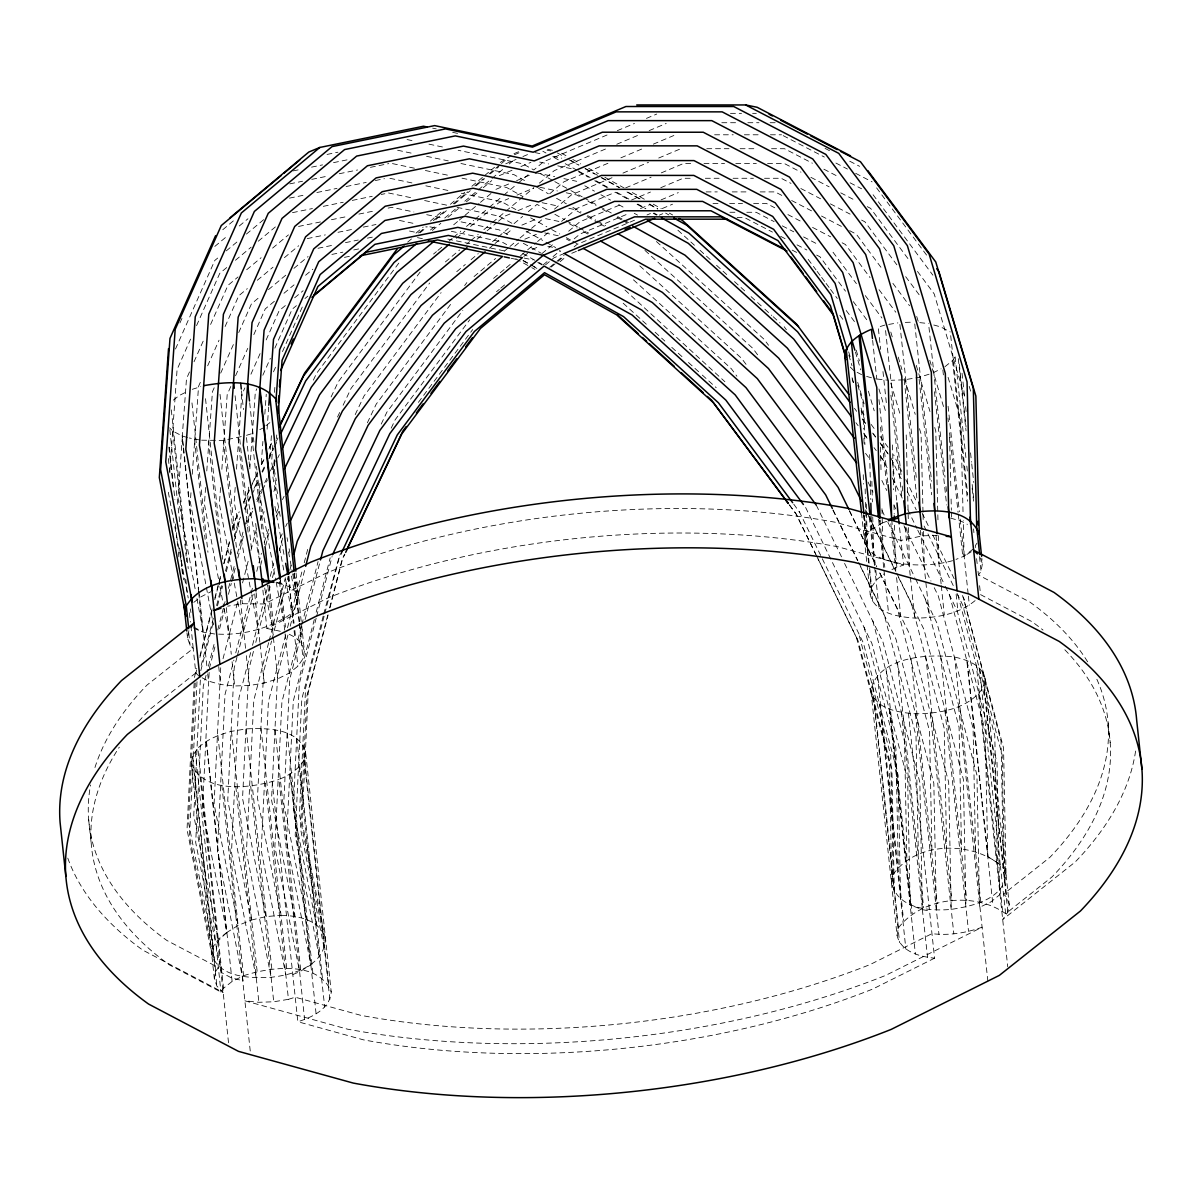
<?xml version="1.0" encoding="UTF-8"?>
<svg xmlns="http://www.w3.org/2000/svg" width="1202" height="1202" viewBox="0 0 1202 1202"><rect width="100%" height="100%" fill="white"/><g stroke="black" fill="none" stroke-linecap="round" stroke-linejoin="round"><path stroke-width="0.75" stroke-dasharray="5 3.75" d="M194.138 682.991L187.031 829.485L211.747 954.358C219.17 978.037 250.587 978.278 271.126 977.271C293.093 974.837 323.954 966.032 325.306 939.513C321.265 919.891 297.63 915.533 280.652 915.338L257.483 798.323L263.629 671.843L271.562 641.027M322.632 931.535L299.463 814.52L305.608 688.055L324.3 615.529M209.133 672.414L202.492 809.216L226.877 932.436L218.268 939.273L213.115 946.755L211.747 954.358M294.55 916.345L271.532 800.036L277.587 675.178L288.345 633.439M306.705 919.545L283.732 803.477L289.772 679.19L303.265 626.783M316.291 924.729L293.273 808.42L299.328 683.577L316.156 618.234M195.25 682.976L188.489 822.363L213.115 946.755M196.993 681.699L189.48 836.337L214.272 961.57M200.343 679.971L193.762 815.452L218.268 939.273L197.849 748.155C206.999 739.14 219.335 734.602 231.475 731.342L246.185 728.893C266.724 727.886 298.141 728.142 305.563 751.821L331.226 991.966C330.084 1008.824 312.084 1017.343 297.841 1021.715L272.178 781.585M220.702 667.741L214.091 804.093L238.101 925.435L243.585 975.723L232.121 981.448L223.512 988.284L220.928 992.026L169.587 965.011A512.022 256.011 -6.1 0 1 119.283 747.193M182.358 436.702L177.986 497.928L195.58 591.264M169.798 471.845L177.085 369.48L190.562 339.114M190.968 492.715L190.307 501.94L213.445 624.905M192.275 474.249L198.555 386.323L201.59 379.486M205.602 487.501L204.415 504.044L219.62 584.773M206.774 470.959L212.438 391.747L214.692 386.668M220.552 487.591L219.38 504.074L233.909 581.272M221.859 469.291L227.193 394.617L231.761 384.339M235.201 487.411L234.165 502.015L248.889 580.296M236.509 469.171L241.812 394.767L244.862 387.9M248.544 487.11L247.762 498.034L260.203 564.114M249.836 468.9L255.32 392.168L256.822 388.772M259.902 483.294L259.256 492.399L275.799 580.326M261.33 463.266L262.892 441.419M264.831 414.194L266.258 394.241M267.099 429.204L268.677 407.057M269.804 458.157L271.622 432.645M274.492 392.408L275.003 385.091M272.809 445.461L271.622 462.004L277.842 495.029M274.266 459.495L272.959 477.75L280.847 519.61M274.897 460.591L274.251 469.742L276.325 480.77M276.475 438.625L276.73 434.959M1006.074 875.071L1003.55 867.859L1001.041 741.258L963.163 597.078L1003.55 747.99L1006.074 875.071C1002.483 899.757 971.937 906.233 951.218 909.388C929.537 911.371 897.428 908.817 891.764 882.974L893.116 874.605L890.742 755.517L858.528 632.868M329.859 999.568L304.196 759.424L305.413 751.971L308.193 692.307L328.131 614.913M198.931 676.11L195.806 672.94L193.191 648.434L190.066 645.264L187.542 638.052L188.909 630.449M67.778 858.123A540.735 270.36 -6.1 0 0 142.798 950.121L223.136 992.401L216.886 986.076L214.362 978.864L191.313 763.225L192.681 755.622L197.849 748.155M214.362 978.864L215.729 971.261L192.681 755.622M202.116 677.778L208.487 681.128L220.672 684.494L234.675 685.981L249.535 685.486L264.245 683.037L277.797 678.799L289.261 673.075L297.871 666.239L303.039 658.756L304.406 651.153L301.417 623.252M975.092 600.624C958.475 614.432 935.787 618.068 914.767 618.098C898.33 616.821 874.936 613.606 870.248 594.674L871.615 587.072L869.346 565M908.396 713.087L934.585 958.159C920.041 956.747 900.764 951.819 897.068 935.487L870.879 690.414C877.911 657.013 926.817 653.678 954.313 656.998C966.663 659.733 982.395 664.826 985.129 679.01L1009.229 904.475L1007.862 912.078L1002.693 919.545L1075.189 862.014A540.735 270.36 -6.1 0 0 1135.845 749.192M897.068 935.487L898.435 927.884L872.246 682.811M1087.615 661.806A512.022 256.011 -6.1 0 0 1029.798 602.022L978.458 575.007L981.042 571.266L982.395 563.663L981.809 558.149M1007.862 912.078L983.762 686.612L985.129 679.01M952.615 560.688C933.999 565.676 914.331 566.232 895.4 562.626C883.725 559.471 868.325 555.444 864.929 542.072L866.311 535.566L865.44 500.077M218.614 634.145C240.926 635.107 263.629 629.923 283.041 618.79C301.251 610.631 300.124 590.558 293.964 574.511M194.408 677.432L196.737 668.417M199.983 655.781L212.078 608.888M214.857 598.07L220.898 574.616M223.692 563.783L229.732 540.344M232.993 527.708L234.856 520.496L238.852 512.022M195.701 673.676L196.632 670.07M199.893 657.434L211.988 610.496M214.782 599.663L220.822 576.194M224.083 563.543L229.672 541.877M232.918 529.241L235.246 520.211L239.258 511.736M201.2 665.367L213.355 618.219M216.615 605.523L221.754 585.569M225.495 571.055L231.58 547.481M234.375 536.603L238.116 522.089L240.505 517.04M200.794 670.686L213.31 622.08M217.487 605.883L222.595 586.08M226.307 571.686L231.4 551.883M234.18 541.08L239.288 521.277M206.068 675.299L203.273 686.177L195.686 842.437L221.438 972.493L231.009 977.677L243.165 980.877L217.427 850.821L224.999 694.561L233.879 660.138M208.412 666.239L214.948 640.876M217.742 629.998L223.347 608.257M223.812 606.439L225.225 601M228.485 588.319L234.555 564.76M237.365 553.882L243.435 530.322M209.313 668.658L214.918 646.901M219.59 628.766L224.729 608.828M228.47 594.314L231.28 583.436M231.746 581.618L235.487 567.119M237.816 558.044L243.42 536.287M223.031 658.726L237.906 600.985M242.549 582.94L248.138 561.289M250.917 550.471L256.958 527.017M235.742 652.881L250.692 594.9M251.158 593.082L252.555 587.643M256.762 571.341L261.435 553.221M264.23 542.342L268.963 528.234M236.959 657.209L234.18 667.996L227.749 800.412L251.428 920.041L238.101 925.435L226.877 932.436M237.425 655.406L253.171 594.254M260.594 565.481L262.442 558.284M265.687 545.693L268.932 533.102M250.662 652.566L238.973 697.911L231.475 852.534L256.251 977.782M252.525 645.309L267.956 585.449M270.285 576.389L274.026 561.875M253.457 651.394L248.814 669.394L242.549 798.444L265.927 916.6L280.652 915.338M255.771 642.394L270.149 586.591M272.463 577.591L274.792 568.591M279.435 550.576L282.68 537.985M268.662 642.634L253.787 700.36L246.41 852.413L271.126 977.271M269.128 640.831L285.385 577.696M272.028 639.209L287.909 577.561M289.787 570.304L291.65 563.062M285.64 634.957L268.422 701.758L261.21 850.445L285.821 974.822M287.503 627.729L302.378 569.958M304.241 562.731L307.967 548.292M290.223 626.182L305.188 568.095M301.371 626.392L281.899 701.998L274.867 846.764L299.373 970.585L278.954 779.467C288.961 775.305 299.058 769.355 304.196 759.424M301.837 624.589L318.079 561.589M305.128 619.556L320.032 561.74M314.308 619.481L293.288 701.082L286.467 841.64L310.852 964.86M316.186 612.224L330.204 557.818M316.622 616.416L332.068 556.526M323.203 616.07L301.807 699.053L295.196 835.405L319.206 956.747L324.705 1007.036M323.654 614.267L339.67 554.933M324.765 613.711L339.249 557.518M327.755 615.139L306.901 696.063L300.47 828.494L324.149 948.108M329.603 607.942L342.119 559.381L344.508 554.317M329.994 607.716L342.51 559.11L344.914 554.032M179.924 322.947L182.208 317.809M175.492 349.001L214.797 260.458L217.682 258.069M196.557 325.622L219.771 273.335L226.908 267.385M189.51 371.944L186.49 378.735L182.298 436.056L183.35 446.002M194.033 361.757L204.58 337.987M210.605 324.42L227.944 285.385L238.026 276.956M207.661 365.814L219.034 340.196M225.105 326.523L238.762 295.767L247.327 288.615M220.687 373.131L234.21 342.69M238.717 332.548L251.488 303.79L259.978 296.699M235.562 375.76L247.747 348.34M253.832 334.622L265.251 308.914L275.333 300.485M250.948 374.198L260.083 353.628M266.168 339.911L279.119 310.762L286.166 304.872M262.832 375.234L270.345 358.316M274.852 348.159L292.131 309.245L296.413 305.669M273.5 371.824L276.49 365.077M282.485 351.6L303.43 304.437M243.675 501.865L249.28 489.995M252.495 483.219L257.303 473.062M261.315 464.588L264.53 457.812M269.338 447.64L271.742 442.561M243.27 503.262L249.7 489.695M250.497 487.997L256.928 474.429M261.736 464.257L264.155 459.164M268.963 448.992L272.178 442.216M244.502 508.611L250.872 495.134M254.073 488.403L258.054 479.989M262.036 471.56L265.236 464.828M269.218 456.399L273.2 447.97M276.4 441.239L277.993 437.874M244.892 509.438L251.293 495.915M252.089 494.217L258.505 480.695M262.502 472.236L265.702 465.474M268.902 458.713L273.71 448.571M274.507 446.874L277.707 440.112M244.832 524.898L252.796 508.055M256.777 499.641L261.57 489.545M264.756 482.813L267.144 477.765M270.33 471.034L275.108 460.937M313.361 380.132L316.547 373.401L400.627 260.669M246.695 523.591L253.066 510.129M257.048 501.73L261.826 491.633M262.622 489.95L267.4 479.853M272.178 469.757L274.567 464.708M277.752 457.992L279.345 454.626M260.173 520.241L264.185 511.767M273.816 491.423L276.22 486.344M276.129 513.089L279.315 506.358M282.5 499.626L284.093 496.246M331.106 396.945L338.273 381.8L420.114 272.073M276.595 516.109L279.796 509.347M280.096 538.301L282.5 533.252M285.685 526.506L287.278 523.14M337.522 417.019L339.911 411.97M343.096 405.239L351.074 388.396L429.655 283.026M355.191 414.645L364.011 396.014L441.089 292.657M367.376 422.803L376.211 404.157L452.313 302.093M381.229 424.081L386.834 412.241L462.815 310.356M391.191 428.167L395.173 419.753L469.757 319.747M206.173 741.544L226.592 932.662L218.509 940.475L216.044 944.787L220.928 992.026M893.116 874.605C916.465 840.363 974.732 840.799 1003.55 867.859M215.729 971.261L218.313 967.52L166.958 940.505A512.022 256.011 -6.1 0 1 90.571 784.981M944.922 366.73L952.555 360.585L956.867 354.35M871.615 587.072L876.769 579.604L883.951 573.91M977.031 543.109L975.318 545.603L975.363 547.766M870.879 690.414C875.492 709.541 899.006 712.47 915.398 713.838C939.844 713.537 969.683 709.03 983.762 686.612M898.435 927.884C921.649 896.992 974.972 891.493 1005.668 913.7L1051.99 876.934A512.022 256.011 -6.1 0 0 1063.064 647.983M464.633 285.58L466.872 282.575M418.386 402.37L472.702 329.528M869.151 563.152L866.311 535.566L871.51 529.376L885.063 521.292M305.563 751.821L301.927 821.372L325.306 939.513M415.982 233.143L423.149 227.133M430.316 221.123L441.78 211.507M450.389 204.295L464.723 192.275M471.89 186.265L483.279 176.709M484.691 175.522L494.578 167.228M500.242 162.495L507.77 157.537M407.658 242.143L411.94 238.552M419.092 232.572L426.229 226.577M433.366 220.597L446.212 209.824M453.349 203.829L467.638 191.854M474.775 185.874L483.339 178.692M489.049 173.899L500.122 164.629M501.474 163.487L510.97 155.524M420.024 232.812L427.206 226.787M435.83 219.56L447.324 209.914M454.506 203.889L470.298 190.652M476.022 185.844L484.601 178.647M490.326 173.854L498.905 166.657M430.451 230.018L436.176 225.225M444.77 218.013L457.661 207.21M464.828 201.2L490.611 179.579M492.039 178.377L503.503 168.776M509.227 163.968L514.907 159.205M432.329 230.423L440.849 223.287M447.94 217.337L459.299 207.811M466.361 201.891L477.645 192.425M483.294 187.692L491.768 180.585M453.695 224.789L457.947 221.213L499.13 229.852L510.414 236.118M459.359 220.041L463.581 216.495M464.994 215.323L479.057 203.529M480.469 202.342L493.12 191.719M433.561 254.028L436.431 251.624M437.859 250.422L442.156 246.816M449.323 240.821L452.177 238.417M453.62 237.215L460.772 231.205M466.511 226.412L473.663 220.402M475.106 219.2L487.997 208.397M489.424 207.195L502.316 196.377M503.743 195.175L516.635 184.372M518.062 183.17L528.099 174.756M456.399 238.296L464.873 231.19M470.523 226.457L498.755 202.792L508.731 198.585M445.371 261.946L459.645 249.971M466.782 243.991L469.636 241.587M471.064 240.4L478.201 234.405M483.91 229.627L491.062 223.632M492.489 222.445L533.898 187.722M539.382 183.11L554.317 170.594L606.514 148.597M477.044 239.198L485.623 232.001M487.065 230.799L497.072 222.415M498.499 221.213L504.224 216.405L511.09 213.52M456.73 271.682L465.324 264.47M471.064 259.662L478.231 253.652M492.565 241.632L496.862 238.026M498.289 236.824L508.326 228.41M514.065 223.617L522.66 216.405M528.399 211.597L536.993 204.385L548.367 210.696M549.72 193.717L563.858 181.863L610.646 162.135M489.379 248.258L493.616 244.697M495.029 243.51L500.693 238.777M506.342 234.029L511.992 229.297M474.054 276.55L495.615 258.475M504.239 251.248L508.551 247.627M509.979 246.425L518.603 239.198M520.045 237.981L530.112 229.552M531.539 228.35L541.591 219.921M554.468 209.133L571.626 194.739L612.735 177.415M514.756 246.245L520.181 241.692M493.571 278.398L504.915 268.887M506.342 267.685L512.022 262.922M520.541 255.786L526.221 251.023M527.633 249.836L536.152 242.699M537.564 241.497L550.291 230.844M561.574 221.378L577.11 208.352L615.364 192.23L628.977 199.802M523.772 256.507L529.391 251.789M496.501 291.725L499.341 289.351M500.753 288.149L505.02 284.589M541.922 253.637L554.588 243.014M568.651 231.22L579.905 221.784L619.526 205.091M543.169 264.876L547.391 261.33M553.04 256.597L560.102 250.677M574.21 238.837L579.86 234.105L628.436 213.64M545.498 264.891L553.927 257.829L564.174 253.502L559.426 250.872M549.765 267.28L555.489 262.472M556.917 261.285L564.069 255.275M574.09 246.891L576.945 244.487L636.775 219.275M551.312 267.009L556.736 262.457M558.089 261.315L563.528 256.762M560.057 261.705L565.721 256.958M222.776 229.717L234.27 220.116M214.812 246.425L227.779 235.607M239.303 225.976L247.958 218.764M226.292 250.872L237.786 241.286M246.395 234.09L263.629 219.696M235.457 260.248L251.143 247.161M258.265 241.211L275.378 226.923M246.68 269.744L261.089 257.724M272.614 248.093L288.45 234.871M257.303 280.276L273.004 267.19M284.423 257.649L298.682 245.749M268.467 289.622L286.872 274.251M293.934 268.346L308.088 256.537M283.972 293.273L294.054 284.859M305.578 275.243L312.79 269.218M294.64 297.795L303.114 290.734M304.962 298.532L307.817 296.158M173.358 400.131L179.113 395.578L187.302 391.491M265.942 425.718L270.255 422.308M195.806 672.94L149.484 709.706A512.022 256.011 -6.1 0 0 137.494 722.958M972.734 549.344L964.124 556.165L956.011 559.396M193.822 602.352L201.035 596.808L210.831 591.745M292.957 974.491L299.614 971.787L310.477 965.056L290.043 773.923M971.321 551.748L964.124 556.165L963.238 520.676M259.797 429.64L263.073 428.002M262.877 590.077L266.889 628.481L328.612 597.649A512.022 256.011 -6.1 0 1 838.064 546.805L903.634 564.925L899.096 523.651M891.944 569.493L903.634 564.925M934.585 958.159L872.862 988.991A512.022 256.011 -6.1 0 1 363.41 1039.835L297.841 1021.715M943.495 406.546L933.443 372.605L941.121 368.819M513.975 153.691L518.933 151.602M514.366 154.773L520.947 151.993M505.772 163.773L516.064 159.43M522.915 156.545L529.782 153.646M499.326 175.642L512.623 170.023M520.947 166.522L530.923 162.315M607.04 135L543.65 161.714L533.823 169.963L522.75 163.803L458.157 150.265M617.317 130.672L634.461 123.445M646.451 118.397L656.728 114.055M495.945 189.36L509.723 183.56M516.605 180.661L532.11 174.125M616.746 144.285L638.923 134.94M649.155 130.627L666.208 123.445M517.04 195.085L533.673 188.068M620.893 157.823L643.1 148.462M653.347 144.135L673.841 135.51M517.942 210.635L533.387 204.13M622.952 173.103L648.494 162.345M658.711 158.033L680.858 148.702M521.878 225.12L535.07 219.575M625.581 187.933L651.108 177.175M661.325 172.863L683.442 163.532L692.788 163.532M524.838 239.168L536.392 234.3M631.561 200.013L650.477 192.05M660.799 187.692L683.172 178.272L692.412 178.272M532.201 249.43L539.037 246.56M640.471 208.562L650.793 204.22M661.1 199.863L678.304 192.62M646.992 214.963L650.402 213.535M662.317 208.517L672.519 204.205M659.327 215.143L662.753 213.701M571.776 253.291L576.72 251.203M886.73 521.352L880.149 523.756L880.059 520.015M192.275 389.313L200.749 386.668M201.635 440.202L223.347 440.413L244.832 435.845M246.515 435.319L251.609 433.727L262.231 533.162M885.003 325.036L878.226 327.154L880.6 349.361M929.086 374.213L918.929 377.383L904.22 379.832L891.208 380.268M937.365 535.341L922.505 535.852L901.019 540.419L835.45 522.299A512.022 256.011 -6.1 0 0 325.982 573.144L264.275 603.975L242.413 603.72L227.704 606.184M191.313 763.225C203.694 795.093 253.126 788.076 278.954 779.467M243.585 975.723C269.413 967.114 318.846 960.082 331.226 991.966M288.45 999.328L295.226 997.209L360.795 1015.329A512.022 256.011 -6.1 0 0 870.248 964.485L931.971 933.653C948.874 935.772 966.138 932.947 982.094 927.208L885.513 975.453A540.735 270.36 -6.1 0 1 347.483 1029.152L244.877 1000.8L258.881 1002.288L273.74 1001.777L288.45 999.328L265.402 783.704M251.428 920.041L265.927 916.6M327.034 154.442L337.942 152.203M293.243 170.879L300.575 169.392M311.558 167.138L322.557 164.884M333.54 162.631L348.204 159.626M289.742 183.876L302.573 181.247M311.754 179.368L328.251 175.988M339.264 173.734L357.61 169.978M370.441 167.348L388.787 163.607M289.487 198.12L305.924 194.754M316.877 192.515L336.981 188.398M346.116 186.52L366.204 182.419M375.34 180.54L384.475 178.677M292.477 212.649L312.415 208.562M323.293 206.338L343.216 202.252M352.276 200.403L372.214 196.317M381.274 194.454L384.895 193.717M298.547 226.442L320.483 221.949M331.451 219.711L347.904 216.345M358.887 214.091L375.34 210.726M388.141 208.096L391.792 207.345L413.849 211.973M307.246 238.597L325.336 234.901M338.002 232.302L354.29 228.966M363.335 227.118L375.986 224.519M318.004 248.273L332.638 245.268M345.455 242.639L358.271 240.024M367.421 238.146L372.905 237.019M331.887 254.418L342.825 252.18M353.749 249.941L359.218 248.829M344.463 257.363L349.932 256.236M888.684 324.42L897.864 322.887M905.286 322.391L912.709 322.151M730.455 113.349L741.529 113.349M752.617 113.349L756.313 113.349M721.816 122.724L738.539 122.724M747.839 122.724L758.988 122.724M770.136 122.724L775.711 122.724M714.604 134.789L733.205 134.789M744.369 134.789L761.106 134.789M770.407 134.789L781.555 134.789M706.761 148.702L728.983 148.702M740.086 148.717L756.749 148.717M771.549 148.717L784.515 148.717L812.387 163.217M704.011 163.547L724.566 163.547M735.774 163.547L756.343 163.547M767.552 163.547L784.38 163.547L800.953 172.171M705.349 178.272L721.996 178.272M733.085 178.272L753.429 178.272M764.517 178.272L781.15 178.272L791.006 183.395M706.115 191.899L717.293 191.899M732.213 191.899L747.118 191.899M760.16 191.899L775.08 191.899L783.358 196.211M712.996 203.499L718.541 203.499M729.614 203.499L742.551 203.499M753.624 203.499L766.545 203.499L774.764 207.766M729.914 212.258L735.534 212.258M746.788 212.273L756.163 212.273L774.148 221.619M737.111 217.622L744.609 217.622L772.45 232.091M199.923 440.037L189.255 437.979M919.815 322.632L928.575 323.563M877.099 379.036L887.602 380.148M266.889 628.481L284.333 632.102M193.702 627.098L203.243 632.117L215.173 634.085M277.136 582.91L280.442 583.466L280.021 579.349L280.847 583.571L290.118 587.192L296.143 592.27L298.457 598.401M889.615 709.09L910.56 905.151L922.37 909.629L929.386 910.966M547.571 149.273L552.725 150.355M547.045 150.175L550.681 150.941M432.63 128.133L436.281 128.899M452.688 132.34L458.172 133.497M534.995 152.579L542.117 154.066M552.815 156.32L561.74 158.183M539.683 162.06L548.713 163.953M557.758 165.846L572.212 168.866M407.072 139.552L414.359 141.085M428.964 144.15L443.553 147.2M536.362 172.848L554.708 176.694M563.888 178.617L576.72 181.307M397.637 150.25L413.924 153.676M426.59 156.32L448.286 160.873M460.952 163.517L513.915 174.621L526.145 181.427M539.788 187.257L557.397 190.938M566.217 192.786L576.78 195.009L579.995 196.797M392.453 163.607L414.405 168.205M425.388 170.504L451.005 175.883M461.989 178.181L506.733 187.557L522.66 196.407M542.087 202.702L558.134 206.068M568.831 208.307L574.18 209.433L580.626 213.009M389.914 178.302L413.278 183.2M425.854 185.829L449.217 190.727M461.328 193.267L501.67 201.726L517.777 210.681M545.468 218.629L560.027 221.679M388.531 192.981L413.788 198.27M424.622 200.539L448.091 205.452M457.106 207.345L499.07 216.15L513.389 224.098M544.776 232.933L558.494 235.802M426.71 214.677L441.419 217.757M547.781 246.23L553.1 247.342L557.848 249.986M399.485 220.447L415.576 223.827M429.88 226.817L437.032 228.32M451.336 231.31L501.82 241.903L506.658 244.577M409.506 231.039L418.627 232.948M447.835 239.078L506.989 251.473M524.132 258.054L533.027 259.917M417.485 237.635L422.849 238.762M511.12 258.28L516.274 259.362M933.789 325.006L940.76 326.929L950.301 331.962M866.642 376.436L875.356 378.855M187.512 437.498L182.298 436.056L172.742 431.037L169.617 427.867M277.076 582.534L280.847 583.571M950.617 518.107L961.059 521.157L967.43 524.372M193.943 628.406L202.928 631.952L198.901 594.464M825.068 148.387L829.996 150.941M849.739 161.203L859.595 166.342M783.208 135.646L824.377 157.056M835.901 163.051L847.425 169.031M855.659 173.313L872.126 181.878M823.866 169.181L838.635 176.859M850.114 182.824L861.594 188.789M810.899 177.34L829.14 186.821M840.754 192.861L855.674 200.614M867.288 206.654L870.609 208.382L908.547 259.392M800.848 188.519L820.56 198.766M830.402 203.874L850.099 214.121M861.594 220.101L864.884 221.799L896.857 264.816M791.652 200.524L811.545 210.861M821.492 216.029L841.37 226.367M849.664 230.679L856.29 234.135L882.914 269.939M787.911 214.602L801.058 221.438M812.567 227.418L830.642 236.824M842.136 242.804L845.427 244.502L870.053 277.617M782.322 225.871L793.771 231.821M803.597 236.929L816.669 243.736M780.639 236.343L787.19 239.754M797.016 244.862L806.842 249.971M816.669 255.079L819.944 256.777L845.502 291.154M792.178 250.106L797.136 252.69M861.579 374.648L853.615 370.456L849.874 366.655M980.547 594.614L1031.902 621.629A512.022 256.011 -6.1 0 1 1043.02 630.073M289.261 634.265L295.617 637.601L301.867 643.941L304.406 651.153M561.604 153.225L566.382 155.884M572.753 159.43L580.716 163.863M588.679 168.28L598.356 173.659M604.861 177.28L624.229 188.053M632.297 192.53L645.204 199.697M653.257 204.19L661.325 208.667M669.379 213.145L672.609 214.948M557.307 152.894L564.955 157.146M571.055 160.542L579.018 164.974M585.554 168.611L598.626 175.868M601.886 177.686L619.871 187.677M628.045 192.23L641.132 199.502M649.305 204.04L657.479 208.577M665.653 213.13L668.913 214.948M568.862 159.671L578.538 165.05M584.983 168.641L594.644 174.005M601.09 177.595L618.895 187.482M626.993 191.989L641.552 200.088M649.651 204.58L657.749 209.088M542.838 151.242L545.993 153M553.912 157.387L558.75 160.076M565.195 163.667L576.494 169.948M578.102 170.849L591.008 178.016M595.846 180.706L608.768 187.888M616.836 192.365L629.743 199.547M637.811 204.04L645.88 208.517M653.948 213.009L657.178 214.797M578.793 171.901L588.334 177.205M594.689 180.736L607.416 187.812M637.09 204.31L645.189 208.802M653.287 213.31L656.517 215.113M584.788 185.784L594.464 191.163M600.925 194.754L610.601 200.133M618.669 204.625L626.062 208.727M634.25 213.28L637.526 215.098M540.284 173.539L553.175 180.721M554.798 181.622L569.312 189.691M570.92 190.577L582.219 196.858M583.841 197.759L598.356 205.827M599.978 206.729L611.277 213.009M617.723 216.6L622.561 219.29M624.184 220.191L629.022 222.881M588.048 201.275L596.117 205.752M602.548 209.328L608.993 212.919M617.047 217.397L621.374 219.801M623.012 220.702L627.91 223.422M538.586 188.338L548.382 193.777M556.556 198.33L566.352 203.769M572.903 207.405L581.077 211.958M587.613 215.594L595.786 220.131M597.424 221.048L605.598 225.585M587.072 216.6L598.356 222.866M599.963 223.767L604.801 226.442M554.858 214.302L564.534 219.681M566.142 220.582L577.426 226.862M579.033 227.749L588.71 233.128M569.117 223.587L577.08 228.019M583.451 231.565L588.229 234.21M530.668 217.847L546.835 226.832M551.688 229.537L559.786 234.029M566.262 237.635L571.115 240.325M572.738 241.226L579.214 244.832M566.518 239.078L569.568 240.776M526.1 231.175L542.688 240.385M545.933 242.188L555.655 247.597M523.321 243.3L541.08 253.171M522.765 253.532L537.264 261.6M538.887 262.487L542.102 264.29M537.76 262.547L544.1 266.063M523.095 260.428L535.987 267.595M523.125 260.789L532.306 265.897M533.823 266.739L536.888 268.437M515.838 258.806L530.172 266.769M531.765 267.655L534.95 269.428M1005.668 913.7L1000.455 866.492L997.329 862.736L988.074 856.665L967.114 660.604M677.898 230.213L694.455 245.253M699.985 250.271L711.028 260.293M716.542 265.311L728.968 276.595M734.497 281.599L745.525 291.635M751.055 296.654L763.48 307.922M764.863 309.184L771.759 315.45M773.141 316.697L780.038 322.977M656.442 241.527L764.096 339.295L768.529 345.274M644.948 250.392L752.768 348.295L759.424 357.264M639.795 265.882L741.574 358.331L747.163 365.844M633.469 279.841L731.312 368.714L736.901 376.226M624.98 290.013L724.896 381.725M623.192 303.22L646.796 324.645M655.12 332.218L664.841 341.052M671.783 347.348L682.901 357.445M688.445 362.478L700.946 373.837M702.329 375.099L716.227 387.705M1009.229 904.475L1006.69 897.263L1003.565 894.093L1049.887 857.327A512.022 256.011 -6.1 0 0 1095.803 676.951M876.589 187.873L926.697 255.245M873.073 194.754L932.872 275.168M917.472 271.397L934.209 293.919L964.56 396.149M905.677 276.67L920.026 295.962M892.906 283.356L909.553 305.744M879.008 289.652L895.791 312.219M833.031 252.24L856.38 283.627M865.275 295.602L881.952 318.019M853.285 301.627L868.851 322.542M808.18 259.347L816.008 269.894M817.135 271.397L820.485 275.904M821.612 277.422L824.963 281.929M826.09 283.432L829.455 287.954M830.567 289.457L837.283 298.487M846.238 310.537L855.193 322.587M839.837 315.3L843.173 319.792M861.113 410.889L865.68 417.169M871.165 424.426L875.732 430.707M880.104 436.461L888.023 447.234M854.457 408.319L856.68 411.324M862.255 418.822L865.605 423.314M873.403 433.817L875.627 436.822M880.089 442.817L887.887 453.319M862.615 419.633L865.936 424.126M872.607 433.081L875.927 437.573M880.375 443.538L888.143 453.995M855.914 422.713L858.123 425.703M863.667 433.156L866.988 437.633M880.3 455.543L888.128 469.516M784.185 326.734L786.393 329.724M864.058 434.222L868.49 440.187M874.034 447.655L876.258 450.645M880.69 456.61L884.026 461.087M865.56 453.349L870.023 459.359M793.756 504.149L799.54 512.262M789.368 504.84L796.055 513.84L817.285 557.322M789.459 505.08L796.13 514.065L815.722 554.167M901.785 471.5L893.597 454.747M905.812 479.673L916.525 501.67M922.189 513.224L928.8 526.807M932.842 535.025L954.178 578.748M962.366 595.516L964.815 600.534M890.937 457.992L901.891 480.575M907.27 491.438L916.255 509.828M924.113 526.07L953.832 586.756M957.032 593.457L962.787 605.252L1002.183 755.217L1004.722 882.674M892.245 477.93L902.552 498.77M907.871 509.918L916.916 528.429M917.742 530.112L944.517 584.683M945.343 586.366L957.213 610.917L997.014 762.444L999.643 894.814L991.034 901.816L979.555 907.375L976.926 775.02L937.124 623.492L915.563 578.958M881.862 480.469L886.776 490.521M894.138 505.606L895.775 508.957M903.964 525.725L930.979 581.032M934.254 587.733L938.356 596.117L973.094 728.337L975.543 851.827L980.802 902.146M868.054 482.077L872.983 492.174M882.103 510.459L884.492 515.748M887.827 522.149L914.752 577.291M867.258 512.953L895.851 571.491M896.662 573.159L911.371 603.254L944.246 728.412L946.635 848.657M865.56 509.903L868.024 514.952M868.851 516.65L895.189 570.559M898.48 577.306L923.992 629.532L963.388 779.482L965.912 906.939M849.604 510.895L876.754 566.488M880.044 573.219L897.323 608.588L929.552 731.237L931.911 850.325M849.378 510.85L876.393 566.157M879.669 572.858L909.944 634.866L948.678 782.307L951.218 909.388M833.136 510.099L857.837 560.688M858.664 562.371L884.191 614.643L915.999 735.714L918.343 854.081M832.866 509.979L857.447 560.297M860.722 566.998L895.956 639.118L933.834 783.298L936.343 909.899M816.293 505.156L841.701 557.202M844.57 563.407L882.959 642.003L919.846 782.382L922.355 908.412L901.395 712.35M805.625 507.484L871.856 643.34L889.21 708.985L915.398 954.057M799.285 511.586L863.397 643.01L898.134 775.23L900.583 898.72L905.857 949.039M818.111 558.99L858.168 641.042L891.899 769.46L894.318 891.208M816.534 555.835L858.168 641.042M980.381 557.893L982.395 563.663M969.203 386.323L970.795 391.687M948.093 377.338L960.759 419.798L963.057 513.209M916.72 316.442L918.298 321.715M929.792 360.315L933.443 372.605M916.27 365.363L929.972 411.52M934.72 427.491L935.772 431.037L937.981 520.691M890.802 332.068L892.936 339.219M898.24 357.114L901.951 369.63M904.61 378.57L915.233 414.359M919.485 428.663L921.078 434.027L923.016 512.608M890.877 383.228L899.877 413.533M878.932 388.937L886.385 414.014M856.215 350.188L859.4 360.885M868.4 391.206L874.215 410.814M855.403 351.961L860.737 369.84M848.687 351.885L850.295 357.249M857.732 382.326L864.118 403.827M848.822 355.041L851.978 365.693M857.777 385.211L863.051 402.97L863.697 429.114M852.068 377.713L853.645 383.062M861.068 408.034L864.238 418.732L864.884 444.665M852.143 378.9L853.21 382.491M889.27 709.616L907.66 779.632L910.154 905.046M976.355 665.457L994.79 735.504L997.299 861.518L976.355 665.457L957.919 595.125M949.46 594.795L966.799 660.439L992.987 905.512M925.36 599.002L959.091 727.42L961.51 849.168M872.862 620.983L904.535 741.514L906.879 859.64M864.103 627.204L895.911 748.275L898.27 866.642M856.5 637.586L889.375 762.744L891.764 882.974M966.874 661.07L985.264 731.086L987.759 856.5M287.053 537.745L287.744 541.426M289.126 548.773L289.817 552.454M288.54 551.913L289.922 559.246M290.268 561.079L292.341 572.092M292.687 573.925L296.143 592.27M291.455 576.058L296.939 605.177M274.927 506.448L284.604 557.833M288.044 576.179L294.054 623.207M279.585 547.887L284.078 571.746M285.46 579.094L291.68 612.134M276.144 582.159L283.041 618.79M264.695 587.988L271.592 624.694M249.235 582.114L251.293 593.037M251.639 594.87L258.145 629.457M234.255 583.105L237.365 599.648M237.711 601.481L243.585 632.733M219.951 586.606L223.752 606.785M224.098 608.633L228.936 634.31M196.948 598.581L203.243 632.117M168.325 492.249L188.218 597.935M190.277 608.873L190.953 612.509M976.595 558.66L977.211 564.114M978.037 571.371L978.458 575.007M997.329 862.736L1002.543 910.53M891.659 519.549L896.857 567.043M922.37 909.629L927.583 957.423M294.836 630.404L295.617 637.601M218.704 666.494L220.672 684.494M934.465 391.717L946.635 504.975M975.543 851.827L954.613 657.073M919.124 379.246L931.595 494.728M936.012 535.701L941.121 583.871M870.113 516.364L875.612 568.441M864.103 515.072L866.311 535.566M900.583 898.72L879.669 703.966M1108.094 722.868L1110.197 742.475M962.051 373.266L964.62 397.321M965.612 406.577L966.198 412.121M970.555 452.838L971.547 462.094M971.742 463.942L973.725 482.453M959.316 364.206L966.047 427.116M972.178 484.481L973.56 497.433M958.31 358.662L966.032 430.827M972.163 488.192L973.545 501.159M979.465 556.571L981.042 571.266M955.139 356.844L966.017 458.623M966.814 466.03L967.595 473.423M973.53 528.94L973.921 532.651M979.6 585.705L980.171 591.053M950.707 335.659L967.7 494.803M952.555 360.585L967.58 501.219M982.605 671.798L1006.69 897.263M979.48 668.628L1000.455 866.492M948.093 406.276L959.376 511.752M960.158 519.159L968.196 594.299M968.391 596.102L969.353 605.192M978.593 694.08L1007.742 966.754M942.849 369.915L943.645 377.323M947.987 418.026L948.378 421.737M949.565 432.84L958.069 512.413M958.279 514.261L962.817 556.811M928.966 327.275L944.982 477.164M945.974 486.419L946.575 491.964M958.52 706.656L987.849 981.132M914.767 323.939L931.58 481.236M940.61 655.586L966.799 900.659M944.967 710.878L968.542 931.445M899.907 324.435L916.525 479.883M922.129 532.336L922.505 535.852M904.22 379.832L917.111 500.573M920.296 530.292L929.627 617.603M925.75 656.082L951.939 901.154M930.258 713.342L953.832 933.894M885.589 330.58L901.41 478.621M902.206 486.029L903.002 493.436M906.669 527.798L907.795 538.301M890.937 395.188L902.056 499.221M905.031 527.077L910.199 575.382M910.395 577.23L914.767 618.098M882.974 371.568L886.535 404.879M892.47 460.396L896.812 501.099M911.041 658.531L937.229 903.603M915.398 713.838L938.972 934.405M872.637 340.376L876.784 379.231M878.962 399.59L888.068 484.707M880.51 427.146L886.67 484.737M890.832 523.741L895.806 570.184M896.587 577.606L900.764 616.611M897.488 662.768L923.677 907.841M879.759 520.045L884.807 567.314M878.587 518.979L883.816 568.666M884.011 570.529L888.578 613.245M886.024 668.507L912.213 913.58M869.301 517.206L874.47 565.496M874.665 567.359L879.023 608.227M863.442 514.591L868.61 562.882M869.407 570.319L872.772 601.886M861.518 512.938L866.867 563.092M867.078 564.955L870.248 594.674M877.415 675.329L903.603 920.401M873.418 697.626L899.607 942.699M296.053 573.023L301.221 621.389M294.295 573.038L299.478 621.554M299.674 623.417L301.867 643.941M293.919 573.399L299.073 621.644M299.268 623.507L303.039 658.756M288.946 576.058L290.118 587.192M288.3 576.614L293.288 623.282M294.084 630.75L297.871 666.239M303.039 744.609L328.702 984.754M280.442 579.845L285.49 627.143M296.789 738.268L322.452 978.413M279.495 581.618L289.261 673.075M299.043 766.891L319.206 956.747M287.233 733.25L312.896 973.395M290.418 773.727L316.096 1013.872M249.7 402.82L253.892 442.035M256.477 466.301L256.882 470.042M257.078 471.905L264.861 544.731M267.821 585.434L277.797 678.799M241.497 390.875L243.495 409.551M246.485 437.558L248.874 459.96M249.084 461.823L249.881 469.291M255.665 523.441L260.053 564.519M275.048 729.884L300.71 970.029M235.096 395.728L251.654 550.711M256.146 592.721L257.273 603.224M238.056 437.964L247.387 525.304M247.582 527.152L248.183 532.726M254.719 593.953L259.872 642.214M260.083 644.062L264.245 683.037M261.044 728.397L286.707 968.542M220.041 394.361L236.599 549.344M242.038 600.219L242.413 603.72M223.347 440.413L232.241 523.651M232.437 525.514L233.233 532.952M240.385 599.918L245.554 648.284M246.35 655.721L249.535 685.486M246.185 728.893L271.847 969.037M250.692 786.153L273.74 1001.777M205.527 398.688L222.686 559.261M208.487 440.909L218.524 534.83M226.292 607.611L231.28 654.264M232.076 661.731L234.675 685.981M231.475 731.342L257.138 971.486M235.832 786.649L258.881 1002.288M191.974 402.91L207.946 552.289M194.484 439.421L205.106 539.413M217.923 735.579L238.101 925.435M221.829 785.161L250.241 1050.999M183.56 447.865L198.676 589.311M198.871 591.174L207.51 672.053M207.706 673.871L208.487 681.128M198.706 592.616L181.983 435.89M171.3 409.882L188.248 568.591M206.459 741.318L232.121 981.448M172.742 431.037L186.115 556.135M186.31 558.013L186.716 561.74M169.828 429.73L180.195 526.837M185.784 579.109L187.587 595.922M189.375 612.72L190.382 622.065M169.317 447.234L174.906 499.506M180.495 551.793L183.485 579.8M168.896 447.114L173.479 490.055M179.669 547.932L181.667 566.608M181.863 568.471L182.464 574.075M188.759 633.018L190.066 645.264M168.355 458.563L169.151 466.03M169.362 467.909L169.948 473.498M175.342 523.922L178.136 550.065M178.332 551.928L178.933 557.533M186.971 632.808L187.542 638.052M200.103 776.777L228.711 1044.463M195.265 751.881L215.684 943.014M193.853 770.437L216.886 986.076M88.663 819.659L91.277 844.165M956.131 594.179L957.889 610.917M875.807 570.304L876.769 579.604M269.278 585.179L273.891 629.217M299.614 971.787L304.617 1019.596M218.509 940.475L223.512 988.284M941.301 585.72L944.336 615.154M190.938 625.866L193.191 648.434L146.869 685.2A512.022 256.011 -6.1 0 0 94.132 770.197M949.58 437.393L950.782 485.969M951.098 499.04L951.368 510.249M951.428 512.112L951.563 517.716M938.341 535.626L939.032 563.633M923.061 514.471L923.196 520.09M923.467 531.314L924.293 564.985M906.218 434.944L908.321 520.181M908.502 527.588L909.418 564.655M892.5 444.92L893.612 489.77M893.972 504.705L894.213 514.05M894.483 525.259L895.4 562.626M880.45 447.204L881.096 473.318M881.967 508.747L883.215 559.08M871.871 481.371L872.382 501.925M872.742 516.875L873.674 554.242M869.662 454.656L870.774 499.476M871.18 516.289L871.51 529.376M866.341 503.969L867.438 548.443M863.922 438.445L864.058 444.049M865.17 488.868L865.395 498.214M861.699 411.099L861.789 414.84M863.261 474.715L863.502 484.075M864.283 515.868L864.929 542.072"/><path stroke-width="1.5" d="M273.71 581.603L254.644 578.718L229.161 443.253L238.161 317.178L282.004 218.418L356.678 156.08L455.318 135.886L533.207 152.203L608.137 120.636L711.794 120.636L800.352 166.687L865.68 254.539L901.785 376.121L905.166 513.795L888.338 519.655M168.535 348.625L159.325 477.555L185.934 616.431M265.056 546.594L268.647 580.205L243.285 445.356L252.029 322.587L294.73 226.442L367.436 165.756L463.476 146.088L534.259 160.918L602.337 132.22L703.26 132.235L789.489 177.07L853.104 262.592L888.248 380.974L891.629 518.017L888.068 484.707M268.812 405.209L273.5 339.43L313.722 248.874L382.191 191.704L472.656 173.178L538.03 186.881M275.949 401.348L279.63 349.707L318.695 261.751L385.196 206.233L473.062 188.233L538.526 201.951L601.511 175.417L693.824 175.417L772.706 216.435L830.898 294.67L847.245 349.707M278.293 403.046L278.804 395.819M279.45 386.774L279.961 379.531M278.293 412.992L282.064 360.3L320.123 274.582L384.94 220.462L470.568 202.943L539.998 217.487L606.8 189.33L696.784 189.345L773.652 229.312L830.372 305.563L845.772 357.445M259.963 388.156L255.59 449.383L280.021 579.349L259.482 387.405M184.928 613.546L186.28 605.943L160.617 469.561L169.978 338.423L215.579 235.712M861.518 512.938L844.841 356.904C845.457 342.465 859.595 334.321 871.45 329.273L872.442 338.528M293.994 553.987L297.255 541.306L355.311 418.687L432.435 315.27L502.541 256.477L428.363 240.941M305.654 566.277L310.792 546.324L368.097 425.283L444.229 323.188L522.359 257.679L437.678 239.934L360.239 255.786M320.498 559.922L322.827 550.892L379.877 430.391L455.663 328.762L543.244 255.32L634.551 216.841L721.215 216.856L787.025 251.068M291.185 344.057L293.438 338.979M280.607 370.486L317.914 286.497L381.44 233.458L465.339 216.285L541.336 232.211L614.447 201.395L702.629 201.41L777.964 240.58L833.527 315.3L845.712 356.318M279.765 425.613L304.632 373.086L397.351 248.754M279.405 426.95L303.49 376.076L394.151 254.493L404.218 246.064M280.907 433.351L305.729 380.929L394.001 262.562L416.718 243.525M281.734 449.578L311.198 387.329L396.915 272.403L433.817 241.452M284.243 469.396L319.537 394.827L402.685 283.341L449.338 244.231M286.993 494.142L330.174 402.925L410.919 294.64L467.007 247.612M290.343 520.962L342.375 411.069L421.061 305.533L485.142 251.819M332.533 554.708L389.824 433.667L465.955 331.587L544.1 266.063L632.117 314.999L725.858 400.131L803.417 504.509M340.842 554.152L397.291 434.899L474.414 331.482L544.536 272.689L623.522 316.607L718.48 402.835L792.644 502.661M346.912 549.254L402.895 431.007L406.261 426.485M345.71 552.349L401.738 433.982L480.439 328.462L544.506 274.732L616.686 314.864L713.582 402.865L788.257 503.337M190.968 627.459L194.063 622.982L121.567 680.512A540.735 270.36 -6.1 0 0 60.1 822.514L65.855 876.423M416.343 412.962L423.074 403.932M430.932 393.4L439.902 381.38M447.745 370.847L456.73 358.812M465.7 346.777L472.431 337.762M230.063 217.772L308.824 152.038L319.837 147.455L423.51 126.225L427.146 126.991M281.208 175.507L221.273 225.54L175.191 329.318L165.741 461.823L192.08 601.796M284.063 173.118L299.749 160.016M319.837 147.455L241.347 212.979L195.265 316.757L185.814 449.263L212.469 590.903M313.647 295.482L374.934 244.322L457.767 227.373L542.448 245.118L623.913 210.786L710.953 210.786L785.327 249.46M311.949 297.33L365.859 252.315L448.316 235.427L543.244 255.32L641.898 310.161L735.218 394.917L816.293 505.156M535.551 172.667L599.197 145.848L697.19 145.863L780.909 189.39L842.662 272.433L876.799 387.375L880.014 518.152M537.009 186.671L598.912 160.587L693.975 160.587L775.185 202.807L835.089 283.371L854.877 350.173M625.07 229.582L630.209 227.418M578.372 250.512L654.729 218.328M888.368 520.751L898.45 518.077L897.008 502.947M254.644 578.718C230.213 579.018 200.358 583.511 186.28 605.943L188.714 628.706M220.928 608.287L214.151 610.406L310.732 562.175A540.735 270.36 -6.1 0 1 848.747 508.476L951.368 536.828L946.109 536.272M204.13 385.617C227.584 381.38 258.385 379.081 275.679 398.869L294.099 571.16M905.166 513.795C929.447 509.423 968.617 506.222 979.254 534.259L975.859 396.059L938.942 271.727L936.719 268.722M636.714 104.95L745.646 104.95L757.125 107.279L850.535 155.854M727.135 219.185L645.639 219.17L564.174 253.502L652.205 302.438L745.946 387.57L825.714 494.923L832.31 508.416M260.248 566.397L262.021 581.392L273.846 582.339M536.362 172.848L469.381 158.814L376.136 177.896L305.548 236.839L264.094 330.189L259.887 387.51L280.246 577.982M504.254 256.837L509.408 257.919M769.055 114.205L772.375 115.933M780.684 120.26L807.278 134.083M810.599 135.811L837.193 149.634M840.514 151.362L860.467 161.744L929.116 254.058L967.054 381.845L970.57 524.237M745.646 104.95L838.726 153.345L907.39 245.674L945.328 373.461L948.874 517.596M679.055 218.524L682.285 220.327L796.445 323.999L848.807 394.346M673.931 218.088L686.883 225.285L798.519 326.659M661.385 217.817L688.926 233.128L797.617 331.842L849.994 402.324M647.352 220.567L688.28 243.315L793.816 339.159L851.467 416.748M632.793 226.141L685.005 255.17L787.37 348.144L854.382 438.324M617.768 233.654L679.295 267.866L778.716 358.151L856.65 463.04M600.805 241.196L671.557 280.532L768.454 368.533L850.926 479.508L861.533 501.249M583.331 248.423L662.317 292.326L757.275 378.57L838.094 487.321L848.777 509.212M617.618 314.924L638.337 333.735M642.469 337.492L646.616 341.248M649.38 343.757L674.232 366.34M681.143 372.605L703.23 392.678M707.377 396.435L711.524 400.206L788.347 503.578M977.376 553.927L973.62 550.125L1053.974 592.406A540.735 270.36 -6.1 0 1 1136.656 720.013L1141.9 769.025M867.829 170.624L935.772 261.991L973.319 388.441L976.73 527.047L979.675 554.618M790.916 256.988L803.236 273.545M805.475 276.55L816.669 291.605M823.385 300.635L833.467 314.188M844.841 356.904L845.847 359.789M285.64 563.332L287.699 574.346M262.968 578.808L263.659 582.474M239.784 579.214L214.196 443.238L223.392 314.293L268.241 213.31L344.613 149.559L445.491 128.899L532.486 147.125L616.175 111.861L722.177 111.861L812.747 158.949L879.563 248.799L916.48 373.131L919.876 511.331M225.09 581.663L199.412 445.281L208.772 314.143L254.373 211.447L332.037 146.614L434.628 125.609L532.14 146.043L625.926 106.512L733.731 106.512L825.834 154.412L893.792 245.779L931.325 372.229L934.735 510.835M898.45 518.077L899.096 523.651M851.362 341.834L869.917 514.516M846.208 349.301L863.892 513.209M977.872 521.307L978.263 525.004M978.864 530.563L981.613 556.316M970.074 517.01L978.864 599.137M948.153 506.763L957.123 590.738M933.954 503.428L937.169 533.598M918.899 502.09L921.754 528.835M903.784 500.828L906.293 524.297M859.971 334.997L879.548 518.197M859.009 335.764L878.392 517.115M278.218 406.081L295.857 571.175M269.428 392.543L288.735 574.195M247.702 384.144L249.49 400.957M240.7 383.408L241.301 389.012M233.699 382.657L234.3 388.261M253.261 565.646L255.966 590.978M238.792 569.883L241.842 598.476M224.278 574.195L227.509 604.426M210.936 580.296L219.906 664.33M191.043 594.735L199.832 676.891M183.921 604.215L186.791 631.05M262.021 581.392L262.532 586.606M894.258 515.928L894.348 519.655M870.864 503.217L871.134 514.426M208.442 670.055L127.337 734.437A540.735 270.36 -6.1 0 0 148.552 1004.046L238.447 1051.344L353.253 1083.077A540.735 270.36 -6.1 0 0 891.268 1029.363L999.328 975.393L1080.433 911.026A540.735 270.36 -6.1 0 0 1059.202 641.417L969.308 594.119L854.517 562.386A540.735 270.36 -6.1 0 0 316.487 616.085L208.442 670.055"/></g></svg>
